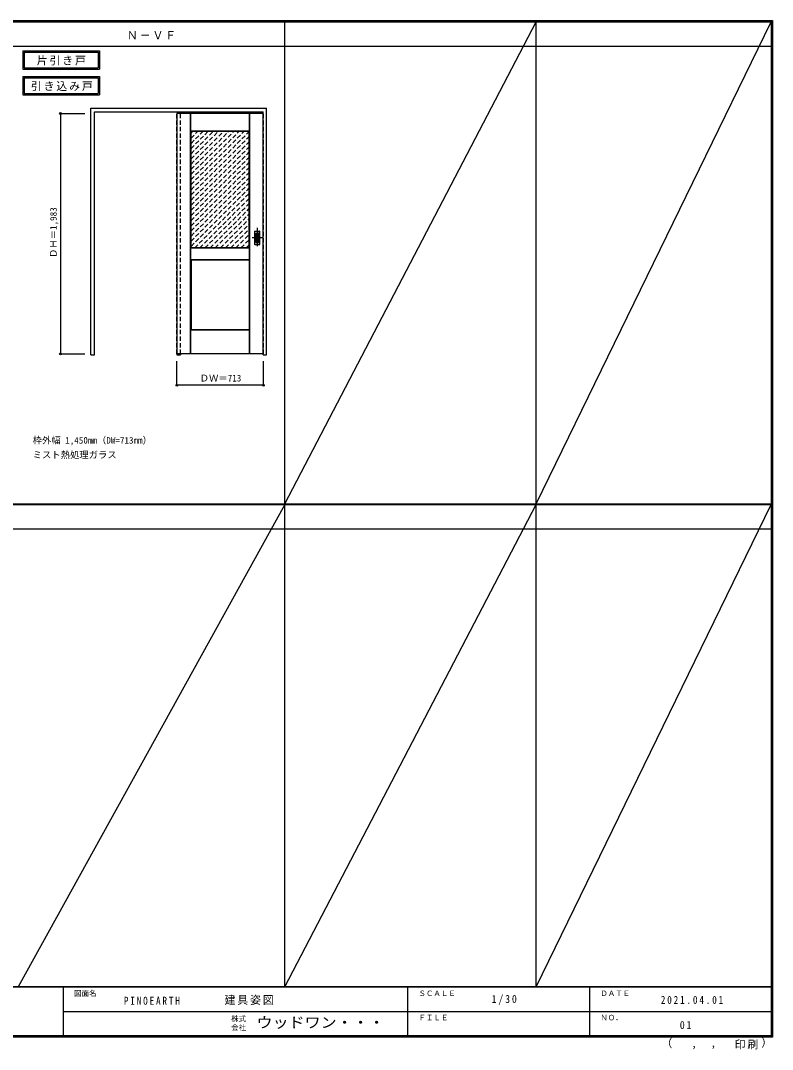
# Model space of a CAD drawing. Units: millimetres, scale not verified. Extents: x -6000 to 5700, y -4307 to 4175.
# Drawn here: x -502 to 5700, y -4307 to 4175 of the extents above; entities that cross this region are included whole.
import ezdxf
from ezdxf.enums import TextEntityAlignment as Align

# ---------------------------------------------------------------- set-up
doc = ezdxf.new("R2010")
doc.units = ezdxf.units.MM
doc.header["$LTSCALE"] = 30
doc.header["$PDMODE"] = 32
doc.header["$PDSIZE"] = 15
doc.linetypes.add('CHAIN1', pattern=[8, 5, -1, 1, -1])
doc.linetypes.add('DASHED1', pattern=[1.8, 1.2, -0.6])
for name, color, linetype in [('0-1_通り芯', 4, 'CHAIN1'), ('0-2_扉', 4, 'DASHED1'), ('0-3_仕上げ', 7, 'Continuous'), ('0-4_枠', 3, 'Continuous'), ('0-6_引手', 3, 'Continuous'), ('0-A_文字', 7, 'Continuous'), ('0-B_寸法', 7, 'Continuous'), ('0-C_ハッチ', 4, 'DASHED1'), ('F-1_枠', 6, 'Continuous'), ('F-A_文字', 7, 'Continuous')]:
    doc.layers.add(name, color=color, linetype=linetype)
doc.styles.add('ＭＳ ゴシック', font='')
doc.styles.get('ＭＳ ゴシック').set_extended_font_data('MS Gothic')

msp = doc.modelspace()

# ---------------------------------------------------------------- linework, layer by layer
at = {"layer": '0-1_通り芯'}
for p, q in [((1450, 2465), (1450, 2303)), ((1491, 2384), (1409, 2384))]:
    msp.add_line(p, q, dxfattribs=at)
at = {"layer": '0-2_扉', "color": 3, "linetype": 'Continuous'}
for p, q in [((1498, 3409.5), (788, 3409.5)), ((788, 3409.5), (788, 1426.5)), ((1498, 1426.5), (788, 1426.5))]:
    msp.add_line(p, q, dxfattribs=at)
at = {"layer": '0-2_扉'}
for p, q in [((788, 3409.5), (788, 3405.5)), ((1498, 3409.5), (1501, 3409.5))]:
    msp.add_line(p, q, dxfattribs=at)
msp.add_lwpolyline([(1498, 1426.5), (1501, 1426.5), (1501, 3409.5)], dxfattribs=at)
at = {"layer": '0-3_仕上げ'}
for p, q in [((900, 1426.5), (900, 3409.5)), ((901.5, 3262), (901.5, 3409.5)), ((903, 3263.5), (903, 3409.5)), ((1386, 3263.5), (1386, 3409.5)), ((1387.5, 3262), (1387.5, 3409.5)), ((1389, 1426.5), (1389, 3409.5)), ((903, 3263.5), (901.5, 3262)), ((904, 3259.5), (901.5, 3262)), ((1386, 3263.5), (903, 3263.5)), ((901.5, 2204), (901.5, 2299)), ((903, 2205.5), (903, 2297.5)), ((1386, 2297.5), (903, 2297.5)), ((1385, 2301.5), (1387.5, 2299)), ((1386, 2297.5), (1387.5, 2299)), ((1386, 2205.5), (1386, 2297.5)), ((1387.5, 2204), (1387.5, 2299)), ((903, 2205.5), (901.5, 2204)), ((903, 2205.5), (1386, 2205.5)), ((904, 2201.5), (901.5, 2204)), ((901.5, 1426.5), (901.5, 1624)), ((903, 1426.5), (903, 1622.5)), ((1386, 1622.5), (903, 1622.5)), ((1385, 1626.5), (1387.5, 1624)), ((1386, 1622.5), (1387.5, 1624)), ((1386, 1426.5), (1386, 1622.5)), ((1387.5, 1426.5), (1387.5, 1624))]:
    msp.add_line(p, q, dxfattribs=at)
at = {"layer": '0-3_仕上げ', "color": 3}
for p, q in [((904, 2301.5), (904, 3259.5)), ((1385, 3259.5), (904, 3259.5)), ((1385, 2301.5), (1385, 3259.5)), ((1385, 2301.5), (904, 2301.5)), ((904, 2201.5), (904, 1626.5)), ((904, 2201.5), (1385, 2201.5)), ((1385, 2201.5), (1385, 1626.5)), ((1385, 1626.5), (904, 1626.5))]:
    msp.add_line(p, q, dxfattribs=at)
at = {"layer": '0-3_仕上げ'}
for points in [[(1386, 3263.5), (1387.5, 3262), (1385, 3259.5)], [(903, 2297.5), (901.5, 2299), (904, 2301.5)], [(1386, 2205.5), (1387.5, 2204), (1385, 2201.5)], [(903, 1622.5), (901.5, 1624), (904, 1626.5)]]:
    msp.add_lwpolyline(points, dxfattribs=at)
at = {"layer": '0-4_枠'}
for p, q in [((78, 1418), (78, 3453)), ((78, 3453), (1528, 3453)), ((108, 3423), (1498, 3423)), ((108, 1418), (108, 3423)), ((1498, 1418), (1498, 3423)), ((1528, 1418), (1528, 3453)), ((78, 1418), (108, 1418)), ((788, 1426.5), (788, 1418)), ((788, 1418), (818, 1418)), ((818, 1426.5), (818, 1418)), ((1498, 1418), (1528, 1418))]:
    msp.add_line(p, q, dxfattribs=at)
at = {"layer": '0-4_枠', "color": 4, "linetype": 'DASHED1'}
for p, q in [((788, 1426.5), (788, 3423)), ((818, 1426.5), (818, 3423))]:
    msp.add_line(p, q, dxfattribs=at)
at = {"layer": '0-6_引手'}
for p, q in [((1429, 2437.5), (1429, 2330.5)), ((1430.5, 2439), (1469.5, 2439)), ((1471, 2330.5), (1471, 2437.5)), ((1430.5, 2329), (1469.5, 2329))]:
    msp.add_line(p, q, dxfattribs=at)
at = {"layer": '0-6_引手', "color": 7}
for p, q in [((1437.5, 2421.5), (1437.5, 2346.5)), ((1439, 2423), (1461, 2423)), ((1462.5, 2346.5), (1462.5, 2421.5)), ((1439, 2345), (1461, 2345))]:
    msp.add_line(p, q, dxfattribs=at)
at = {"layer": '0-6_引手'}
for centre, start, end in [((1430.5, 2437.5), 90, 180), ((1469.5, 2437.5), 0, 90), ((1430.5, 2330.5), 180, 270), ((1469.5, 2330.5), 270, 0)]:
    msp.add_arc(centre, 1.5, start, end, dxfattribs=at)
at = {"layer": '0-6_引手', "color": 7}
for centre, start, end in [((1439, 2421.5), 90, 180), ((1461, 2421.5), 0, 90), ((1439, 2346.5), 180, 270), ((1461, 2346.5), 270, 0)]:
    msp.add_arc(centre, 1.5, start, end, dxfattribs=at)
at = {"layer": '0-A_文字'}
for p, q in [((-482, 3925), (-482, 3775)), ((-472, 3915), (-472, 3785)), ((-472, 3915), (139.03, 3915)), ((139.03, 3915), (139.03, 3785)), ((-482, 3775), (149.03, 3775)), ((-472, 3785), (139.03, 3785)), ((-482, 3713.53), (-482, 3563.53)), ((-472, 3703.53), (-472, 3573.53)), ((-472, 3703.53), (139.03, 3703.53)), ((139.03, 3703.53), (139.03, 3573.53)), ((-482, 3563.53), (149.03, 3563.53)), ((-472, 3573.53), (139.03, 3573.53))]:
    msp.add_line(p, q, dxfattribs=at)
for points in [[(-482, 3925), (149.03, 3925), (149.03, 3775)], [(-482, 3713.53), (149.03, 3713.53), (149.03, 3563.53)]]:
    msp.add_lwpolyline(points, dxfattribs=at)
at = {"layer": '0-B_寸法', "color": 4}
for p, q in [((-172, 3409.5), (-172, 1426.5)), ((-172, 3409.5), (28, 3409.5)), ((-172, 1426.5), (28, 1426.5)), ((1501, 1168), (1501, 1368))]:
    msp.add_line(p, q, dxfattribs=at)
msp.add_lwpolyline([(1501, 1168), (788, 1168), (788, 1368)], dxfattribs=at)
at = {"layer": '0-B_寸法'}
for p in [(-172, 3409.5), (-172, 1426.5), (788, 1168), (1501, 1168)]:
    msp.add_point(p, dxfattribs=at)
at = {"layer": '0-C_ハッチ'}
for p, q in [((904, 3247.13), (916.37, 3259.5)), ((904, 3204.71), (958.79, 3259.5)), ((904, 2822.87), (1340.63, 3259.5)), ((904, 2865.3), (1298.21, 3259.5)), ((904, 2907.72), (1255.78, 3259.5)), ((904, 2950.15), (1213.35, 3259.5)), ((904, 2992.57), (1170.93, 3259.5)), ((904, 3035), (1128.5, 3259.5)), ((904, 3077.43), (1086.07, 3259.5)), ((904, 3119.85), (1043.65, 3259.5)), ((904, 3162.28), (1001.22, 3259.5)), ((904, 2780.44), (1383.06, 3259.5)), ((904, 2738.02), (1385, 3219.02)), ((904, 2695.59), (1385, 3176.59)), ((904, 2653.16), (1385, 3134.16)), ((904, 2610.74), (1385, 3091.74)), ((904, 2568.31), (1385, 3049.31)), ((904, 2525.88), (1385, 3006.88)), ((904, 2483.46), (1385, 2964.46)), ((904, 2441.03), (1385, 2922.03)), ((904, 2398.6), (1385, 2879.6)), ((904, 2356.18), (1385, 2837.18)), ((904, 2313.75), (1385, 2794.75)), ((934.17, 2301.5), (1385, 2752.33)), ((976.6, 2301.5), (1385, 2709.9)), ((1019.03, 2301.5), (1385, 2667.47)), ((1061.45, 2301.5), (1385, 2625.05)), ((1103.88, 2301.5), (1385, 2582.62)), ((1146.31, 2301.5), (1385, 2540.19)), ((1188.73, 2301.5), (1385, 2497.77)), ((1231.16, 2301.5), (1385, 2455.34)), ((1273.59, 2301.5), (1385, 2412.91)), ((1316.01, 2301.5), (1385, 2370.49)), ((1358.44, 2301.5), (1385, 2328.06))]:
    msp.add_line(p, q, dxfattribs=at)
at = {"layer": 'F-1_枠'}
for p, q in [((-6000, 4175), (5700, 4175)), ((-6000, 4170), (5700, 4170)), ((-6000, 4165), (5700, 4165)), ((1678, -3790), (1678, 4175)), ((3752, -3790), (3752, 4175)), ((5690, 4175), (5690, -4205)), ((5695, 4175), (5695, -4205)), ((5700, 4175), (5700, -4205)), ((-6000, 3965), (5700, 3965)), ((-6000, 190.5), (5700, 190.5)), ((-6000, 187.5), (5700, 187.5)), ((-6000, 184.5), (5700, 184.5)), ((-6000, -15.5), (5700, -15.5)), ((5700, -3790), (-6000, -3790)), ((5700, -3795), (-6000, -3795)), ((-150, -3795), (-150, -4195)), ((2690, -3795), (2690, -4195)), ((4190, -3795), (4190, -4195)), ((-150, -3995), (5690, -3995.01)), ((5700, -4195), (-6000, -4195)), ((5700, -4200), (-6000, -4200)), ((5700, -4205), (-6000, -4205))]:
    msp.add_line(p, q, dxfattribs=at)
at = {"layer": 'F-A_文字'}
for p, q in [((1678, 190.5), (3752, 4165)), ((3752, 190.5), (5690, 4165)), ((1678, 184.5), (-522, -3790)), ((1678, -3790), (3752, 184.5)), ((3752, -3790), (5690, 184.5))]:
    msp.add_line(p, q, dxfattribs=at)

# ---------------------------------------------------------------- texts
at = {"layer": '0-A_文字', "style": 'ＭＳ ゴシック'}
for s, p in [('枠外幅 1,450mm（DW=713mm）', (-402, 670.5)), ('ミスト熱処理ガラス', (-402, 550.5))]:
    msp.add_text(s, height=54.99, dxfattribs=at).set_placement(p, align=Align.BOTTOM_LEFT)
at = {"layer": '0-A_文字', "char_height": 65.98, "attachment_point": 7, "style": 'ＭＳ ゴシック'}
for s, insert in [('\\T1.17;Ｎ－ＶＦ', (375.5, 4020)), ('\\T1.17;片引き戸', (-368.98, 3805)), ('\\T1.17;引き込み戸', (-417.34, 3593.53))]:
    msp.add_mtext(s, dxfattribs=dict(at, insert=insert))
at = {"layer": '0-B_寸法', "style": 'ＭＳ ゴシック'}
msp.add_text('ＤＨ＝1,983', height=54.99, rotation=90, dxfattribs=at).set_placement((-187, 2217.75), align=Align.BOTTOM_LEFT)
msp.add_text('ＤＷ＝713', height=54.99, dxfattribs=at).set_placement((975.75, 1183), align=Align.BOTTOM_LEFT)
at = {"layer": 'F-A_文字', "style": 'ＭＳ ゴシック'}
for s, height, p in [('図面名', 43.99, (-60, -3880)), ('ＳＣＡＬＥ', 43.99, (2780, -3880)), ('ＤＡＴＥ', 43.99, (4280, -3880)), ('株式', 43.99, (1235, -4089)), ('ＦＩＬＥ', 43.99, (2780, -4080)), ('ＮＯ．', 43.99, (4280, -4080)), ('会社', 43.99, (1235, -4161)), ('（', 65.98, (4784.03, -4308.31)), ('）', 65.98, (5608.4, -4304.13)), (',', 65.98, (5031.28, -4308.31)), (',', 65.98, (5190.2, -4305.53))]:
    msp.add_text(s, height=height, dxfattribs=at).set_placement(p, align=Align.BOTTOM_LEFT)
at = {"layer": 'F-A_文字', "style": 'ＭＳ ゴシック', "width": 1.1}
msp.add_text('ウッドワン・・・', height=87.98, dxfattribs=at).set_placement((1445, -4155), align=Align.BOTTOM_LEFT)
at = {"layer": 'F-A_文字', "char_height": 65.98, "attachment_point": 7, "style": 'ＭＳ ゴシック'}
for s, insert in [('\\T1.39;\\W0.85;PINOEARTH', (350, -3940)), ('\\T1.17;建具姿図', (1180.42, -3940)), ('\\T1.38;\\W0.9;1/30', (3383.75, -3940)), ('\\T1.39;\\W0.85;2021.04.01', (4778.75, -3932.5)), ('\\T1.36;\\W0.9;01', (4936.25, -4140)), ('\\T1.17;印刷', (5388.15, -4306.92))]:
    msp.add_mtext(s, dxfattribs=dict(at, insert=insert))

doc.saveas('drawing.dxf')
